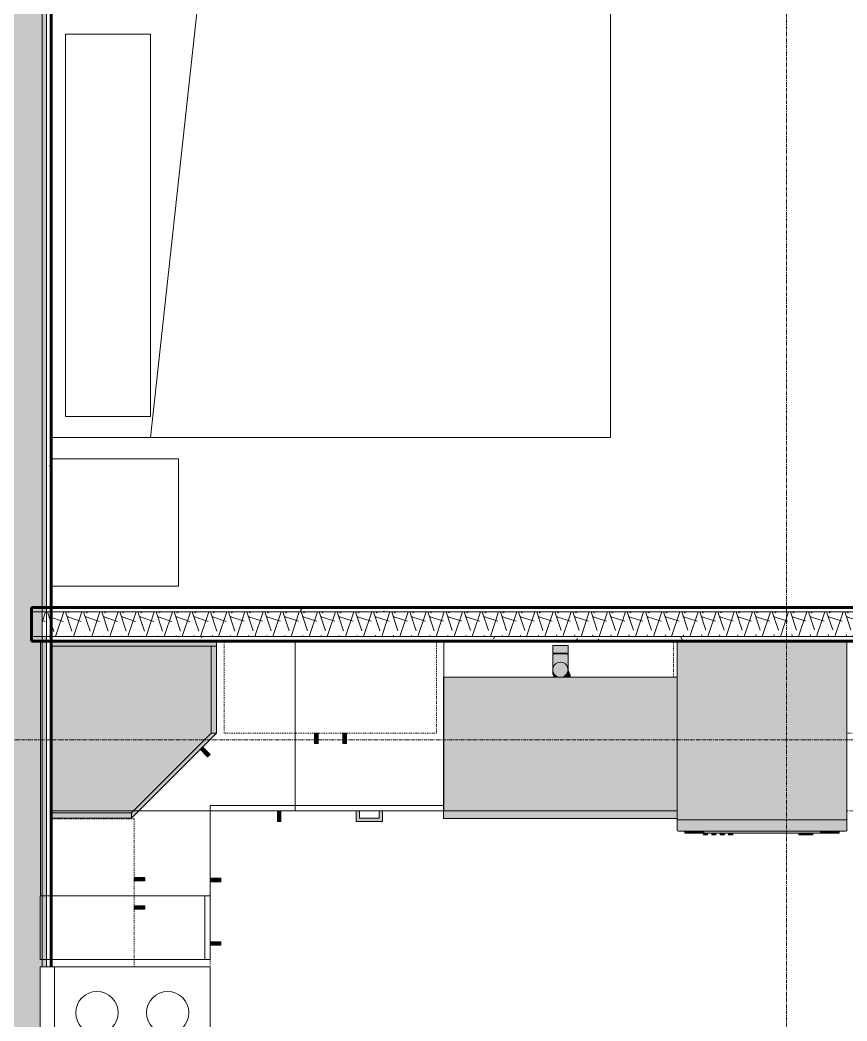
# Model space of a CAD drawing. Header units: inches. Extents: x -4169 to -1846, y 9706 to 12377.
# Drawn here: x -2935.7 to -2818.8, y 10127.5 to 10268.9 of the extents above; entities that cross this region are included whole.
import ezdxf

# ---------------------------------------------------------------- set-up
doc = ezdxf.new("R2010")
doc.units = ezdxf.units.IN
doc.header["$MEASUREMENT"] = 0
doc.linetypes.add('Dash', pattern=[0.25, 0.125, -0.125])
doc.linetypes.add('Grid Line 1_2_', pattern=[0.875, 0.5, -0.125, 0.125, -0.125])
for name, color, linetype, lineweight in [('0-1', 7, 'Continuous', 5), ('0-2', 10, 'Continuous', 18), ('A-GENM-1', 11, 'Continuous', 9), ('A-GENM-2', 7, 'Continuous', 9), ('A-WALL', 113, 'Continuous', 18), ('A-WALL-4', 250, 'Continuous', 60), ('A-WALL-5', 10, 'Continuous', 18), ('A-WALL-PATT-1', 7, 'Continuous', 9), ('A-WALL-PATT-2', 253, 'Continuous', 9), ('A-WALL-PATT-4', 111, 'Continuous', 9), ('I-FURN-1', 7, 'Continuous', 9), ('I-FURN-HDLN-1', 7, 'Dash', 9), ('I-WALL-2', 2, 'Continuous', 5), ('I-WALL-3', 2, 'Continuous', 60), ('P-SANR-FIXT-2', 7, 'Continuous', 9), ('P-SANR-FIXT-3', 55, 'Continuous', 9), ('Q-CASE', 31, 'Continuous', 9), ('Q-CASE-1', 253, 'Continuous', 9), ('Q-CASE-2', 7, 'Continuous', 9), ('Q-CASE-4', 71, 'Continuous', 9), ('Q-CASE-5', 7, 'Dash', 9), ('Q-CASE-HDLN-1', 7, 'Dash', 9), ('Q-SPCQ-1', 8, 'Continuous', 5), ('Q-SPCQ-2', 7, 'Continuous', 9), ('S-GRID-1', 1, 'Grid Line 1_2_', 9)]:
    doc.layers.add(name, color=color, linetype=linetype, lineweight=lineweight)
pattern_1 = [(0, (0, 0), (20.48, 5.12), [0.845, -14.515, 0.845, -14.515, -81.92]), (0, (0, 0), (20.48, 5.12), [-30.72, 0.845, -29.875, 0.845, -14.515, -35.84]), (0, (0, 0), (20.48, 5.12), [-76.8, 0.845, -9.395, 0.845, -24.755]), (120, (7.68, 2.56), (-14.67405, 15.1762003), [0.845, -14.515, 0.845, -14.515, -81.92]), (120, (7.68, 2.56), (-14.67405, 15.1762003), [-30.72, 0.845, -29.875, 0.845, -14.515, -35.84]), (120, (7.68, 2.56), (-14.67405, 15.1762003), [-76.8, 0.845, -9.395, 0.845, -24.755]), (240, (10.24, 12.8), (-5.80595, -20.2962003), [0.845, -14.515, 0.845, -14.515, -81.92]), (240, (10.24, 12.8), (-5.80595, -20.2962003), [-30.72, 0.845, -29.875, 0.845, -14.515, -35.84]), (240, (10.24, 12.8), (-5.80595, -20.2962003), [-76.8, 0.845, -9.395, 0.845, -24.755])]
pattern_2 = [(161.57, (0.32, 0.32), (-2.560496185, -0.000537386), [0, -18.214, 2.022, 0]), (18.43, (-0.32, 0.32), (-2.560496185, 0.000537386), [0, -18.214, 2.022, 0]), (108.43, (0.32, 0.32), (1.27922091, -6.400876726), [6.07, -14.166]), (71.57, (-0.32, 0.32), (1.27922091, 6.400876726), [6.07, -14.166])]

# ---------------------------------------------------------------- blocks, each defined once
blk = doc.blocks.new('Range - 24_ x 30_-V15-ENLARGED RCP - 1ST FLOOR PLAN')
at = {"layer": 'Q-SPCQ-2'}
for p, q in [((30, 24), (0, 24)), ((0, 24), (0, 0)), ((30, 0), (30, 24)), ((0, 22), (30, 22)), ((0, 0), (30, 0))]:
    blk.add_line(p, q, dxfattribs=at)
for centre, radius, start, end in [((6.5, 16), 4.5, 360, 180), ((23.5, 16), 3, 360, 180), ((6.5, 16), 4.5, 180, 360), ((23.5, 16), 3, 180, 0), ((6.5, 6), 3.5, 360, 180), ((23.5, 6), 3, 360, 180), ((6.5, 6), 3.5, 180, 0), ((23.5, 6), 3, 180, 360)]:
    blk.add_arc(centre, radius, start, end, dxfattribs=at)
blk = doc.blocks.new('OD_CW_Countertop - OD_CW_Countertop-V49-ENLARGED RCP - 1ST FLOOR PLAN')
at = {"layer": 'Q-CASE-HDLN-1'}
for p, q in [((0.74, 0), (16.95, 0)), ((17.45, 0), (20.2, 0)), ((20.7, 0), (36.83, 0)), ((93.83, 0), (102.45, 0)), ((102.95, 0), (105.7, 0)), ((106.2, 0), (116.84, 0)), ((117.33, 0), (149.32, 0))]:
    blk.add_line(p, q, dxfattribs=at)
blk = doc.blocks.new('OD_CW_Countertop - OD_CW_Countertop-V50-ENLARGED RCP - 1ST FLOOR PLAN')
at = {"layer": 'Q-CASE-HDLN-1'}
for p, q in [((0.74, -22.5), (0.74, 0)), ((0.74, 0), (10.25, 0)), ((10.74, 0), (19.24, 0)), ((19.73, 0), (22.75, 0)), ((52.75, 0), (57.88, 0)), ((66.75, -22), (66.75, -22.5))]:
    blk.add_line(p, q, dxfattribs=at)
blk = doc.blocks.new('Base Cabinet 4 Drawer 254 - Base Cabinet 4 Drawer 254 21_-2556168-ENLARGED RCP - 1ST FLOOR PLAN')
at = {"layer": 'Q-CASE-4'}
blk.add_hatch(color=256, dxfattribs=at).paths.add_polyline_path([(2.61, -25.5), (2.61, -24), (2.11, -24), (2.11, -25), (-0.64, -25), (-0.64, -24), (-1.14, -24), (-1.14, -25.5)], flags=0)
at = {"layer": 'Q-CASE-2'}
for p, q in [((-9.76, -23.25), (-9.76, 0)), ((-9.76, 0), (11.24, 0)), ((11.24, 0), (11.24, -23.25)), ((-9.76, -23.25), (-9.76, -24)), ((11.24, -23.25), (-9.76, -23.25)), ((-9.76, -24), (11.24, -24)), ((-0.64, -24), (-1.14, -24)), ((-1.14, -25.5), (-1.14, -24)), ((-0.64, -25), (-0.64, -24)), ((2.11, -25), (2.11, -24)), ((2.11, -24), (2.61, -24)), ((2.61, -24), (2.61, -25.5)), ((11.24, -24), (11.24, -23.25)), ((-0.64, -25), (2.11, -25)), ((2.61, -25.5), (-1.14, -25.5))]:
    blk.add_line(p, q, dxfattribs=at)
blk = doc.blocks.new('Vanity Cabinet-Double Door - 33_-2164608-ENLARGED RCP - 1ST FLOOR PLAN')
at = {"layer": 'Q-CASE-2'}
for p, q in [((-15.76, -24), (-15.76, 0)), ((-15.76, 0), (17.24, 0)), ((17.24, 0), (17.24, -24)), ((17.24, -24), (-15.76, -24))]:
    blk.add_line(p, q, dxfattribs=at)
blk = doc.blocks.new('308 - 308 x 27_-V51-ENLARGED RCP - 1ST FLOOR PLAN')
at = {"layer": 'Q-CASE'}
blk.add_hatch(color=256, dxfattribs=at).paths.add_polyline_path([(0, 27.38), (-12, 15.38), (-11.25, 15.38), (0, 26.63)], flags=0)
at = {"layer": 'Q-CASE-1'}
for points in [[(11.37, 27.38), (0, 27.38), (0, 26.63), (11.37, 26.63)], [(0, 26.63), (-11.25, 15.38), (-11.25, 3.12), (11.37, 3.12), (11.37, 26.63), (4.03, 26.63)], [(-11.25, 15.38), (-12, 15.38), (-12, 3.12), (-11.25, 3.12)], [(-11.25, 3.12), (-12, 3.12), (-12, 2.37), (11.37, 2.37), (11.37, 3.12), (0, 3.12)]]:
    blk.add_hatch(color=256, dxfattribs=at).paths.add_polyline_path(points, flags=0)
at = {"layer": 'Q-CASE-4'}
blk.add_hatch(color=256, dxfattribs=at).paths.add_polyline_path([(-10.76, 18.73), (-11.11, 18.39), (-10.05, 17.33), (-9.7, 17.67)], flags=0)
at = {"layer": 'Q-CASE'}
for p, q in [((-12, 15.38), (0, 27.38)), ((0, 27.38), (0, 26.63)), ((0, 26.63), (-11.25, 15.38)), ((-11.25, 15.38), (-12, 15.38))]:
    blk.add_line(p, q, dxfattribs=at)
at = {"layer": 'Q-CASE-2'}
for p, q in [((0, 27.38), (11.37, 27.38)), ((0, 26.63), (0, 27.38)), ((-11.25, 15.38), (0, 26.63)), ((0, 26.63), (11.37, 26.63)), ((11.37, 26.63), (0, 26.63)), ((-10.76, 18.73), (-11.11, 18.39)), ((-11.11, 18.39), (-10.05, 17.33)), ((-9.7, 17.67), (-10.76, 18.73)), ((-12, 15.38), (-11.25, 15.38)), ((-12, 3.12), (-12, 15.38)), ((-11.25, 3.12), (-11.25, 15.38)), ((-11.25, 15.38), (-11.25, 3.12)), ((-11.25, 3.12), (-12, 3.12)), ((-12, 2.37), (-12, 3.12)), ((-12, 3.12), (11.37, 3.12)), ((11.37, 3.12), (-11.25, 3.12))]:
    blk.add_line(p, q, dxfattribs=at)
blk = doc.blocks.new('300 Series Wall Hung Cabinet_302 - 21_ X 27_-V52-ENLARGED RCP - 1ST FLOOR PLAN')
at = {"layer": 'Q-CASE-1'}
for points in [[(-2.25, -14.69), (-1.76, -14.69), (-1.76, -13.19), (-2.25, -13.19)], [(1.75, -14.69), (2.24, -14.69), (2.24, -13.19), (1.75, -13.19)]]:
    blk.add_hatch(color=256, dxfattribs=at).paths.add_polyline_path(points, flags=0)
at = {"layer": 'Q-CASE-2'}
for p, q in [((-1.76, -13.19), (-2.25, -13.19)), ((-2.25, -13.19), (-2.25, -14.69)), ((-1.76, -14.69), (-1.76, -13.19)), ((2.24, -13.19), (1.75, -13.19)), ((1.75, -13.19), (1.75, -14.69)), ((2.24, -14.69), (2.24, -13.19)), ((-2.25, -14.69), (-1.76, -14.69)), ((1.75, -14.69), (2.24, -14.69))]:
    blk.add_line(p, q, dxfattribs=at)
at = {"layer": 'Q-CASE-5'}
for p, q in [((10.5, -13.19), (10.5, -1.44)), ((-10.38, -13.19), (10.5, -13.19))]:
    blk.add_line(p, q, dxfattribs=at)
blk = doc.blocks.new('Bed-Standard - Queen 60_ x 79_-1433484-ENLARGED RCP - 1ST FLOOR PLAN')
at = {"layer": 'I-FURN-1'}
for p, q in [((-19.31, 41.3), (40.69, 41.3)), ((-19.31, -37.7), (-19.31, 41.3)), ((40.69, 41.3), (40.69, -37.7)), ((40.69, -23.7), (-19.31, -17.13)), ((-16.31, -23.7), (37.69, -23.7)), ((-16.31, -35.7), (-16.31, -23.7)), ((37.69, -35.7), (37.69, -23.7)), ((-16.31, -35.7), (37.69, -35.7)), ((40.69, -37.7), (-19.31, -37.7))]:
    blk.add_line(p, q, dxfattribs=at)
at = {"layer": 'I-FURN-HDLN-1'}
for p, q in [((-55.31, 77.3), (64.69, 77.3)), ((-55.31, -37.7), (-55.31, 77.3)), ((64.69, 77.3), (64.69, -37.7))]:
    blk.add_line(p, q, dxfattribs=at)
blk = doc.blocks.new('Table-Night Stand - 18_ x 18_ x 24_-1372838-ENLARGED RCP - 1ST FLOOR PLAN')
at = {"layer": 'I-FURN-1'}
for p, q in [((0.15, 0), (18.15, 0)), ((0.15, -18), (0.15, 0)), ((18.15, 0), (18.15, -18)), ((18.15, -18), (0.15, -18))]:
    blk.add_line(p, q, dxfattribs=at)
blk = doc.blocks.new('Base Cabinet Corner 197 - Base Cabinet Corner 197-2565125-ENLARGED RCP - 1ST FLOOR PLAN')
at = {"layer": 'Q-CASE-4'}
for points in [[(10.24, -24), (10.24, -25.5), (10.73, -25.5), (10.73, -24)], [(0.73, -33.51), (0.73, -34), (2.23, -34), (2.23, -33.51), (0.99, -33.51)]]:
    blk.add_hatch(color=256, dxfattribs=at).paths.add_polyline_path(points, flags=0)
at = {"layer": 'Q-CASE-2'}
for p, q in [((-23.26, 0), (12.74, 0)), ((-23.26, -36), (-23.26, 0)), ((12.74, 0), (12.74, -24)), ((0.74, -23.25), (0.74, -36)), ((12.74, -23.25), (0.74, -23.25)), ((0.74, -23.25), (0.74, -24)), ((0.74, -24), (0.74, -36)), ((12.74, -24), (0.74, -24)), ((10.73, -24), (10.24, -24)), ((10.24, -24), (10.24, -25.5)), ((10.73, -25.5), (10.73, -24)), ((10.24, -25.5), (10.73, -25.5)), ((2.23, -33.51), (0.73, -33.51)), ((0.73, -33.51), (0.73, -34)), ((2.23, -34), (2.23, -33.51)), ((0.73, -34), (2.23, -34)), ((0.74, -36), (-23.26, -36))]:
    blk.add_line(p, q, dxfattribs=at)
blk = doc.blocks.new('kitchen_faucet_14143 - kitchen_faucet_14143-V71-ENLARGED RCP - 1ST FLOOR PLAN')
at = {"layer": 'A-GENM-1'}
for points in [[(-1.04, -0.22), (-1.03, -0.33), (-0.87, -0.63), (-0.76, -0.77), (-0.54, -0.94), (-0.24, -1.05), (0.07, -1.07), (0.28, -1.05), (0.54, -0.94), (0.77, -0.77), (0.94, -0.54), (1.05, -0.28), (1.08, 0), (1.01, 0.36), (0.94, 0.54), (0.7, 0.81), (0.54, 0.94), (0.28, 1.05), (-0.04, 1.08), (-0.28, 1.05), (-0.56, 0.93), (-0.77, 0.77), (-0.95, 0.51), (-1.04, 0.29), (-1.04, -0.17)], [(-1.04, 0.76), (-1.02, 0.76), (-0.93, 0.85), (-1.02, 0.82), (-1.04, 0.8), (-1.04, 0.77)], [(-1.02, 0.59), (-1, 0.61), (-1.02, 0.59)], [(-0.97, 0.59), (-0.95, 0.62), (-0.96, 0.6)], [(-0.95, 0.59), (-0.93, 0.62), (-0.88, 0.66), (-0.94, 0.61)], [(-0.72, 0.83), (-0.66, 0.88), (-0.71, 0.83)], [(0, -1.08), (2.26, -1.08), (2.26, 1.08), (0.07, 1.07), (0.32, 1.03), (0.6, 0.89), (0.83, 0.68), (0.94, 0.54), (1.05, 0.28), (1.08, 0), (1.01, -0.36), (0.87, -0.63), (0.7, -0.82), (0.49, -0.96), (0.25, -1.05), (0.07, -1.07)], [(2.26, 1.02), (2.26, -1.02), (2.34, -1.02), (2.34, 1.02)], [(2.34, -1.08), (3.44, -1.08), (3.44, 1.08), (2.34, 1.08), (2.34, -1.05)], [(-1.04, -0.59), (-1.04, -0.74), (-0.64, -1.03), (-0.55, -1), (-0.72, -0.9), (-0.84, -0.79), (-1.02, -0.59)], [(-1.04, -0.76), (-0.87, -0.91), (-0.87, -0.88), (-1.04, -0.74)], [(-1.04, -1.04), (-1.01, -1.19), (-0.95, -1.21), (-0.39, -1.21), (-0.25, -1.05), (-0.63, -1.03), (-0.93, -1.02), (-1.04, -0.97), (-1.04, -1.03)], [(-1.04, -1.16), (-1.02, -1.33), (-0.67, -1.33), (-0.56, -1.21), (-1.02, -1.18), (-1.04, -1.16)], [(-0.97, -0.99), (-0.9, -1.02), (-0.77, -1.01), (-0.77, -0.96), (-0.87, -0.91), (-0.9, -0.92), (-0.94, -0.97)], [(-0.93, -0.94), (-0.9, -0.89), (-0.91, -0.89), (-0.93, -0.93)], [(-0.92, -0.7), (-0.7, -0.91), (-0.74, -0.86), (-0.88, -0.74), (-0.92, -0.7)], [(-0.9, -0.6), (-0.85, -0.66), (-0.88, -0.61)], [(-0.87, -0.7), (-0.65, -0.91), (-0.76, -0.81), (-0.87, -0.7)], [(-0.84, -0.71), (-0.63, -0.91), (-0.71, -0.83), (-0.83, -0.72)], [(-0.8, -0.73), (-0.62, -0.89), (-0.69, -0.82), (-0.79, -0.74)]]:
    blk.add_hatch(color=256, dxfattribs=at).paths.add_polyline_path(points, flags=0)
h = blk.add_hatch(color=256, dxfattribs=at)
h.paths.add_polyline_path([(-0.8, 0.82), (-0.7, 0.88), (-0.79, 0.82)], flags=0)
h.paths.add_polyline_path([(-1.04, 0.62), (-1.01, 0.6), (-0.96, 0.66), (-0.56, 1.03), (-0.7, 1.01), (-1.04, 0.74), (-1.04, 0.62)], flags=0)
h = blk.add_hatch(color=256, dxfattribs=at)
h.paths.add_polyline_path([(-1.04, -0.48), (-1.04, -0.59), (-0.92, -0.56), (-0.98, -0.44), (-1.04, -0.33), (-1.04, -0.48)], flags=0)
h.paths.add_polyline_path([(-1.04, 0.57), (-1.03, 0.32), (-0.94, 0.59), (-1.04, 0.59)], flags=0)
h = blk.add_hatch(color=256, dxfattribs=at)
h.paths.add_polyline_path([(-0.74, 0.82), (-0.67, 0.87), (-0.73, 0.83)], flags=0)
h.paths.add_polyline_path([(-1.01, 0.59), (-0.96, 0.6), (-0.92, 0.66), (-0.49, 1.03), (-0.54, 1.01), (-1.01, 0.59)], flags=0)
h = blk.add_hatch(color=256, dxfattribs=at)
h.paths.add_polyline_path([(-0.96, 0.59), (-0.94, 0.62), (-0.92, 0.65), (-0.95, 0.62)], flags=0)
h.paths.add_polyline_path([(-0.72, 0.82), (-0.63, 0.88), (-0.71, 0.83)], flags=0)
h = blk.add_hatch(color=256, dxfattribs=at)
h.paths.add_polyline_path([(-0.93, 0.59), (-0.89, 0.61), (-0.87, 0.65), (-0.93, 0.6)], flags=0)
h.paths.add_polyline_path([(-0.52, 0.95), (-0.39, 1.03), (-0.43, 1.01), (-0.49, 0.97)], flags=0)
h = blk.add_hatch(color=256, dxfattribs=at)
h.paths.add_polyline_path([(-1.01, -0.59), (-0.97, -0.66), (-0.84, -0.73), (-1, -0.59), (-1.01, -0.59)], flags=0)
h.paths.add_polyline_path([(-0.7, -0.88), (-0.47, -1.03), (-0.49, -1.01), (-0.67, -0.9), (-0.69, -0.89)], flags=0)
h = blk.add_hatch(color=256, dxfattribs=at)
h.paths.add_polyline_path([(-0.96, -0.59), (-0.92, -0.66), (-0.94, -0.62), (-0.96, -0.59)], flags=0)
h.paths.add_polyline_path([(-0.56, -0.93), (-0.51, -0.99), (-0.56, -0.94)], flags=0)
h = blk.add_hatch(color=256, dxfattribs=at)
h.paths.add_polyline_path([(-0.95, -0.59), (-0.9, -0.66), (-0.93, -0.6), (-0.94, -0.59)], flags=0)
h.paths.add_polyline_path([(-0.61, -0.9), (-0.44, -0.99), (-0.52, -0.95), (-0.61, -0.9)], flags=0)
h = blk.add_hatch(color=256, dxfattribs=at)
h.paths.add_polyline_path([(-0.93, -0.59), (-0.88, -0.66), (-0.88, -0.64), (-0.93, -0.59), (-0.93, -0.59)], flags=0)
h.paths.add_polyline_path([(-0.46, -0.97), (-0.37, -1.03), (-0.39, -1.01), (-0.46, -0.97)], flags=0)
at = {"layer": 'A-GENM-2'}
for p, q in [((-1.04, 0.59), (-0.9, 0.59)), ((-0.89, 0.61), (-0.87, 0.64)), ((-0.41, 0.99), (-0.37, 1.01)), ((-0.06, 1.08), (-0.01, 1.08)), ((-0.04, 1.08), (0, 1.08)), ((0, 1.08), (2.26, 1.08)), ((2.1, 1.02), (2.34, 1.02)), ((2.26, -1.08), (2.26, 1.08)), ((2.34, 1.08), (3.44, 1.08)), ((2.34, 1.08), (2.34, -1.08)), ((3.44, -1.08), (3.44, 1.08)), ((-0.9, -0.59), (-1.04, -0.59)), ((-0.89, -0.62), (-0.91, -0.59)), ((-0.88, -0.63), (-0.9, -0.59)), ((-0.88, -0.63), (-0.9, -0.59)), ((-0.88, -0.63), (-0.9, -0.59)), ((-0.88, -0.63), (-0.9, -0.59)), ((-0.88, -0.63), (-0.9, -0.59)), ((-0.36, -1.01), (-0.4, -1)), ((2.26, -1.08), (0, -1.08)), ((2.34, -1.02), (2.1, -1.02)), ((3.44, -1.08), (2.34, -1.08))]:
    blk.add_line(p, q, dxfattribs=at)
at = {"layer": 'A-GENM-2', "flags": 128}
for points in [[(-1.04, 0.8), (-1.01, 0.83), (-0.98, 0.86), (-0.95, 0.88), (-0.92, 0.91), (-0.88, 0.93), (-0.85, 0.95), (-0.82, 0.97), (-0.78, 0.99), (-0.74, 1.01), (-0.71, 1.02), (-0.67, 1.04), (-0.63, 1.05), (-0.59, 1.06), (-0.55, 1.07), (-0.51, 1.07), (-0.48, 1.08), (-0.44, 1.08), (-0.4, 1.08), (-0.39, 1.08)], [(-1.04, 0.83), (-1.01, 0.84), (-0.97, 0.86), (-0.93, 0.87), (-0.9, 0.88)], [(-1.03, 0.61), (-1, 0.64), (-0.98, 0.68), (-0.95, 0.71), (-0.93, 0.74), (-0.9, 0.77), (-0.87, 0.8), (-0.84, 0.83), (-0.81, 0.86), (-0.78, 0.88), (-0.75, 0.91), (-0.72, 0.93), (-0.68, 0.95), (-0.65, 0.97), (-0.61, 0.99), (-0.57, 1.01), (-0.54, 1.02), (-0.5, 1.04), (-0.46, 1.05), (-0.42, 1.06), (-0.39, 1.07), (-0.35, 1.07), (-0.31, 1.08), (-0.27, 1.08), (-0.23, 1.08), (-0.22, 1.08)], [(-0.97, 0.61), (-0.95, 0.64), (-0.93, 0.68), (-0.9, 0.71), (-0.88, 0.74), (-0.85, 0.77), (-0.82, 0.8), (-0.79, 0.83), (-0.76, 0.86), (-0.73, 0.88), (-0.7, 0.91), (-0.66, 0.93), (-0.63, 0.95), (-0.59, 0.97), (-0.56, 0.99), (-0.52, 1.01), (-0.49, 1.02), (-0.45, 1.04), (-0.41, 1.05), (-0.37, 1.06), (-0.33, 1.07), (-0.29, 1.07), (-0.26, 1.08), (-0.22, 1.08), (-0.18, 1.08), (-0.17, 1.08)], [(-0.96, 0.61), (-0.94, 0.64), (-0.91, 0.68), (-0.89, 0.71), (-0.86, 0.74), (-0.83, 0.77), (-0.8, 0.8), (-0.77, 0.83), (-0.74, 0.86), (-0.71, 0.88), (-0.68, 0.91), (-0.64, 0.93), (-0.61, 0.95), (-0.57, 0.97), (-0.54, 0.99), (-0.5, 1.01), (-0.46, 1.02), (-0.42, 1.04), (-0.39, 1.05), (-0.35, 1.06), (-0.31, 1.07), (-0.27, 1.07), (-0.23, 1.08), (-0.19, 1.08), (-0.15, 1.08), (-0.14, 1.08)], [(-0.94, 0.61), (-0.92, 0.64), (-0.89, 0.68), (-0.87, 0.71), (-0.84, 0.74), (-0.81, 0.77), (-0.78, 0.8), (-0.75, 0.83), (-0.72, 0.86), (-0.69, 0.89), (-0.65, 0.91), (-0.62, 0.93), (-0.58, 0.95), (-0.54, 0.97), (-0.51, 0.99), (-0.47, 1.01), (-0.43, 1.02), (-0.39, 1.04), (-0.35, 1.05), (-0.31, 1.06), (-0.27, 1.07), (-0.23, 1.07), (-0.19, 1.08), (-0.15, 1.08), (-0.11, 1.08), (-0.1, 1.08)], [(-0.91, 0.61), (-0.88, 0.64), (-0.86, 0.68), (-0.83, 0.71), (-0.8, 0.74), (-0.77, 0.77), (-0.74, 0.8), (-0.71, 0.83), (-0.68, 0.86), (-0.65, 0.89), (-0.61, 0.91), (-0.58, 0.93), (-0.54, 0.95), (-0.51, 0.97), (-0.47, 0.99), (-0.43, 1.01), (-0.39, 1.02), (-0.35, 1.04), (-0.31, 1.05), (-0.27, 1.06), (-0.23, 1.07), (-0.19, 1.07), (-0.15, 1.08), (-0.11, 1.08), (-0.07, 1.08), (-0.06, 1.08)], [(-0.91, 0.68), (-0.89, 0.71), (-0.86, 0.74), (-0.83, 0.77), (-0.8, 0.8), (-0.78, 0.83), (-0.74, 0.86), (-0.71, 0.88), (-0.68, 0.91), (-0.65, 0.93), (-0.61, 0.95), (-0.58, 0.97), (-0.54, 0.99), (-0.51, 1.01), (-0.47, 1.02)], [(-0.89, 0.61), (-0.87, 0.65), (-0.84, 0.68), (-0.81, 0.71), (-0.78, 0.75), (-0.75, 0.78), (-0.72, 0.81), (-0.69, 0.83), (-0.66, 0.86), (-0.62, 0.89), (-0.59, 0.91), (-0.56, 0.93)], [(-0.89, 0.61), (-0.87, 0.65), (-0.84, 0.68), (-0.81, 0.71), (-0.78, 0.75), (-0.75, 0.78), (-0.72, 0.81), (-0.69, 0.83), (-0.66, 0.86), (-0.62, 0.89), (-0.59, 0.91), (-0.56, 0.93)], [(-0.89, 0.61), (-0.87, 0.65), (-0.84, 0.68), (-0.81, 0.71), (-0.78, 0.75), (-0.75, 0.78), (-0.72, 0.81), (-0.69, 0.83), (-0.66, 0.86), (-0.62, 0.89), (-0.59, 0.91), (-0.56, 0.93)], [(-0.89, 0.61), (-0.87, 0.65), (-0.84, 0.68), (-0.81, 0.71), (-0.78, 0.75), (-0.75, 0.78), (-0.72, 0.81), (-0.69, 0.83), (-0.66, 0.86), (-0.62, 0.89), (-0.59, 0.91), (-0.56, 0.93)], [(-0.89, 0.61), (-0.87, 0.65), (-0.84, 0.68), (-0.81, 0.71), (-0.78, 0.75), (-0.75, 0.78), (-0.72, 0.81), (-0.69, 0.83), (-0.66, 0.86), (-0.62, 0.89), (-0.59, 0.91), (-0.56, 0.93)], [(-0.89, 0.61), (-0.87, 0.65), (-0.84, 0.68), (-0.81, 0.71), (-0.78, 0.75), (-0.75, 0.78), (-0.72, 0.81), (-0.69, 0.83), (-0.66, 0.86), (-0.62, 0.89), (-0.59, 0.91), (-0.56, 0.93)], [(-0.87, 0.64), (-0.84, 0.68), (-0.82, 0.71), (-0.79, 0.74), (-0.76, 0.77), (-0.73, 0.8), (-0.7, 0.83), (-0.67, 0.86), (-0.63, 0.89), (-0.6, 0.91), (-0.56, 0.93), (-0.53, 0.95), (-0.49, 0.97), (-0.45, 0.99), (-0.42, 1.01), (-0.38, 1.02), (-0.34, 1.04), (-0.3, 1.05), (-0.26, 1.06), (-0.22, 1.07), (-0.18, 1.07), (-0.14, 1.08), (-0.09, 1.08), (-0.05, 1.08), (-0.04, 1.08)], [(-0.55, 0.93), (-0.51, 0.95), (-0.47, 0.97), (-0.43, 0.99), (-0.39, 1.01), (-0.35, 1.02), (-0.31, 1.04), (-0.27, 1.05)], [(-0.55, 0.93), (-0.51, 0.95), (-0.47, 0.97), (-0.43, 0.99), (-0.39, 1.01), (-0.35, 1.02), (-0.31, 1.04), (-0.27, 1.05)], [(-0.55, 0.93), (-0.51, 0.95), (-0.47, 0.97), (-0.43, 0.99), (-0.39, 1.01), (-0.35, 1.02), (-0.31, 1.04), (-0.27, 1.05)], [(-0.55, 0.93), (-0.51, 0.95), (-0.47, 0.97), (-0.43, 0.99), (-0.39, 1.01), (-0.35, 1.02), (-0.31, 1.04), (-0.27, 1.05)], [(-0.55, 0.93), (-0.51, 0.95), (-0.47, 0.97), (-0.43, 0.99), (-0.39, 1.01), (-0.35, 1.02), (-0.31, 1.04), (-0.27, 1.05)], [(-0.55, 0.93), (-0.51, 0.95), (-0.47, 0.97), (-0.43, 0.99), (-0.39, 1.01), (-0.35, 1.02), (-0.31, 1.04), (-0.27, 1.05)], [(-0.43, 1.04), (-0.39, 1.05), (-0.36, 1.06), (-0.32, 1.07), (-0.28, 1.07), (-0.24, 1.08), (-0.2, 1.08), (-0.16, 1.08), (-0.15, 1.08)], [(-0.39, 1.08), (-0.35, 1.08), (-0.31, 1.08), (-0.27, 1.07), (-0.23, 1.07), (-0.19, 1.06)], [(-0.24, 1.05), (-0.23, 1.06), (-0.18, 1.07), (-0.14, 1.07), (-0.1, 1.08), (-0.05, 1.08), (-0.01, 1.08)], [(-0.24, 1.05), (-0.23, 1.06), (-0.18, 1.07), (-0.14, 1.07), (-0.1, 1.08), (-0.05, 1.08), (-0.01, 1.08)], [(-0.24, 1.05), (-0.23, 1.06), (-0.18, 1.07), (-0.14, 1.07), (-0.1, 1.08), (-0.05, 1.08), (-0.01, 1.08)], [(-0.24, 1.05), (-0.23, 1.06), (-0.18, 1.07), (-0.14, 1.07), (-0.1, 1.08), (-0.05, 1.08), (-0.01, 1.08)], [(-0.24, 1.05), (-0.23, 1.06), (-0.18, 1.07), (-0.14, 1.07), (-0.1, 1.08), (-0.05, 1.08), (-0.01, 1.08)], [(-0.24, 1.05), (-0.23, 1.06), (-0.18, 1.07), (-0.14, 1.07), (-0.1, 1.08), (-0.05, 1.08), (-0.01, 1.08)], [(-0.22, 1.08), (-0.18, 1.08), (-0.14, 1.08), (-0.1, 1.07)], [(-0.22, 1.06), (-0.18, 1.07), (-0.13, 1.07), (-0.09, 1.08), (-0.05, 1.08), (-0.01, 1.08)], [(-0.17, 1.08), (-0.13, 1.08), (-0.09, 1.08), (-0.07, 1.08)], [(-0.15, 1.08), (-0.11, 1.08), (-0.07, 1.08), (-0.05, 1.08)], [(-0.14, 1.08), (-0.1, 1.08), (-0.06, 1.08)], [(-0.1, 1.08), (-0.06, 1.08), (-0.02, 1.08)], [(-1.05, -0.96), (-1.02, -0.98), (-0.99, -0.99), (-0.97, -1.01), (-0.94, -1.02), (-0.91, -1.03), (-0.88, -1.04), (-0.85, -1.05), (-0.82, -1.05), (-0.79, -1.06), (-0.76, -1.06), (-0.73, -1.06), (-0.7, -1.06), (-0.69, -1.06)], [(-1.05, -1.37), (-1.02, -1.35), (-0.99, -1.33)], [(-0.22, -1.08), (-0.26, -1.08), (-0.3, -1.08), (-0.34, -1.07), (-0.37, -1.07), (-0.41, -1.06), (-0.45, -1.05), (-0.49, -1.04), (-0.53, -1.03), (-0.56, -1.01), (-0.6, -1), (-0.64, -0.98), (-0.67, -0.96), (-0.71, -0.94), (-0.74, -0.91), (-0.77, -0.89), (-0.8, -0.86), (-0.84, -0.84), (-0.86, -0.81), (-0.89, -0.78), (-0.92, -0.75), (-0.95, -0.72), (-0.97, -0.69), (-1, -0.65), (-1.02, -0.62), (-1.04, -0.59)], [(-0.69, -1.26), (-0.73, -1.26), (-0.77, -1.26), (-0.81, -1.25), (-0.85, -1.25), (-0.88, -1.24), (-0.92, -1.23), (-0.96, -1.22), (-1, -1.21), (-1.04, -1.19)], [(-0.39, -1.08), (-0.43, -1.08), (-0.47, -1.08), (-0.5, -1.07), (-0.54, -1.07), (-0.58, -1.06), (-0.62, -1.05), (-0.66, -1.04), (-0.7, -1.03), (-0.73, -1.01), (-0.77, -1), (-0.81, -0.98), (-0.84, -0.96), (-0.88, -0.94), (-0.91, -0.91), (-0.94, -0.89), (-0.97, -0.86), (-1, -0.84), (-1.03, -0.81)], [(-0.93, -1.38), (-0.96, -1.38), (-1, -1.38), (-1.03, -1.37)], [(-0.14, -1.08), (-0.18, -1.08), (-0.22, -1.08), (-0.26, -1.07), (-0.3, -1.07), (-0.34, -1.06), (-0.38, -1.05), (-0.41, -1.04), (-0.45, -1.03), (-0.49, -1.01), (-0.53, -1), (-0.56, -0.98), (-0.6, -0.96), (-0.63, -0.94), (-0.67, -0.91), (-0.7, -0.89), (-0.73, -0.87), (-0.76, -0.84), (-0.79, -0.81), (-0.82, -0.78), (-0.85, -0.75), (-0.88, -0.72), (-0.9, -0.69), (-0.93, -0.65), (-0.95, -0.62), (-0.97, -0.59)], [(-0.17, -1.08), (-0.21, -1.08), (-0.24, -1.08), (-0.28, -1.07), (-0.32, -1.07), (-0.36, -1.06), (-0.4, -1.05), (-0.44, -1.04), (-0.48, -1.03), (-0.51, -1.01), (-0.55, -1), (-0.59, -0.98), (-0.62, -0.96), (-0.65, -0.94), (-0.69, -0.91), (-0.72, -0.89), (-0.75, -0.86), (-0.78, -0.84), (-0.81, -0.81), (-0.84, -0.78), (-0.87, -0.75), (-0.9, -0.72), (-0.92, -0.69), (-0.94, -0.65), (-0.97, -0.62)], [(-0.97, -1), (-0.95, -0.97), (-0.94, -0.95), (-0.92, -0.92), (-0.91, -0.89)], [(-0.1, -1.08), (-0.14, -1.08), (-0.18, -1.08), (-0.22, -1.07), (-0.26, -1.07), (-0.3, -1.06), (-0.34, -1.05), (-0.38, -1.04), (-0.42, -1.03), (-0.46, -1.01), (-0.5, -1), (-0.53, -0.98), (-0.57, -0.96), (-0.61, -0.94), (-0.64, -0.92), (-0.68, -0.89), (-0.71, -0.87), (-0.74, -0.84), (-0.77, -0.81), (-0.8, -0.78), (-0.83, -0.75), (-0.86, -0.72), (-0.89, -0.69), (-0.91, -0.65), (-0.94, -0.62), (-0.96, -0.59)], [(-0.5, -1.01), (-0.53, -1), (-0.57, -0.98), (-0.6, -0.96), (-0.64, -0.94), (-0.67, -0.91), (-0.7, -0.89), (-0.74, -0.86), (-0.77, -0.84), (-0.8, -0.81), (-0.83, -0.78), (-0.85, -0.75), (-0.88, -0.72), (-0.9, -0.69), (-0.93, -0.65)], [(-0.48, -1.22), (-0.51, -1.25), (-0.54, -1.27), (-0.57, -1.29), (-0.61, -1.3), (-0.64, -1.32), (-0.67, -1.33), (-0.71, -1.34), (-0.74, -1.35), (-0.78, -1.36), (-0.81, -1.37), (-0.85, -1.38), (-0.88, -1.38), (-0.92, -1.38), (-0.93, -1.38)], [(-0.06, -1.08), (-0.1, -1.08), (-0.14, -1.08), (-0.18, -1.07), (-0.22, -1.07), (-0.26, -1.06), (-0.3, -1.05), (-0.34, -1.04), (-0.38, -1.03), (-0.42, -1.01), (-0.46, -1), (-0.5, -0.98), (-0.53, -0.96), (-0.57, -0.94), (-0.6, -0.92), (-0.64, -0.89), (-0.67, -0.87), (-0.7, -0.84), (-0.74, -0.81), (-0.77, -0.78), (-0.8, -0.75), (-0.82, -0.72), (-0.85, -0.69), (-0.88, -0.65), (-0.9, -0.62), (-0.92, -0.59)], [(-0.77, -0.76), (-0.8, -0.73), (-0.83, -0.7), (-0.85, -0.67), (-0.88, -0.63), (-0.9, -0.59)], [(-0.77, -0.76), (-0.8, -0.73), (-0.83, -0.7), (-0.85, -0.67), (-0.87, -0.64)], [(-0.77, -0.76), (-0.8, -0.73), (-0.83, -0.7), (-0.85, -0.67), (-0.87, -0.64)], [(-0.77, -0.76), (-0.8, -0.73), (-0.83, -0.7), (-0.85, -0.67), (-0.87, -0.64)], [(-0.77, -0.76), (-0.8, -0.73), (-0.83, -0.7), (-0.85, -0.67), (-0.87, -0.64)], [(-0.77, -0.76), (-0.8, -0.73), (-0.83, -0.7), (-0.85, -0.67), (-0.87, -0.64)], [(-0.04, -1.08), (-0.08, -1.08), (-0.12, -1.08), (-0.17, -1.07), (-0.21, -1.07), (-0.25, -1.06), (-0.29, -1.05), (-0.33, -1.04), (-0.37, -1.03), (-0.41, -1.01), (-0.44, -1), (-0.48, -0.98), (-0.52, -0.96), (-0.55, -0.94), (-0.59, -0.92), (-0.62, -0.89), (-0.66, -0.87), (-0.69, -0.84), (-0.72, -0.81), (-0.75, -0.78), (-0.78, -0.75), (-0.81, -0.72), (-0.84, -0.69), (-0.86, -0.65)], [(-0.57, -0.92), (-0.6, -0.9), (-0.64, -0.88), (-0.67, -0.85), (-0.71, -0.82), (-0.74, -0.79)], [(-0.57, -0.92), (-0.6, -0.9), (-0.64, -0.88), (-0.67, -0.85), (-0.71, -0.82), (-0.74, -0.79)], [(-0.57, -0.92), (-0.6, -0.9), (-0.64, -0.88), (-0.67, -0.85), (-0.71, -0.82), (-0.74, -0.79)], [(-0.57, -0.92), (-0.6, -0.9), (-0.64, -0.88), (-0.67, -0.85), (-0.71, -0.82), (-0.74, -0.79)], [(-0.57, -0.92), (-0.6, -0.9), (-0.64, -0.88), (-0.67, -0.85), (-0.71, -0.82), (-0.74, -0.79)], [(-0.57, -0.92), (-0.6, -0.9), (-0.64, -0.88), (-0.67, -0.85), (-0.71, -0.82), (-0.74, -0.79)], [(-0.69, -1.06), (-0.66, -1.06), (-0.63, -1.06), (-0.6, -1.06), (-0.57, -1.05), (-0.54, -1.05), (-0.51, -1.04), (-0.48, -1.03)], [(-0.16, -1.09), (-0.19, -1.11), (-0.22, -1.13), (-0.26, -1.15), (-0.29, -1.17), (-0.33, -1.19), (-0.37, -1.2), (-0.41, -1.22), (-0.44, -1.23), (-0.48, -1.24), (-0.52, -1.25), (-0.56, -1.25), (-0.6, -1.26), (-0.64, -1.26), (-0.68, -1.26), (-0.69, -1.26)], [(0.01, -1.08), (-0.03, -1.08), (-0.07, -1.08), (-0.12, -1.08), (-0.16, -1.07), (-0.2, -1.06), (-0.25, -1.05), (-0.29, -1.04), (-0.33, -1.03), (-0.37, -1.02), (-0.41, -1), (-0.45, -0.98), (-0.49, -0.97), (-0.53, -0.95), (-0.56, -0.93)], [(0.01, -1.08), (-0.03, -1.08), (-0.07, -1.08), (-0.12, -1.08), (-0.16, -1.07), (-0.2, -1.06), (-0.25, -1.05), (-0.29, -1.04), (-0.33, -1.03), (-0.37, -1.02), (-0.41, -1), (-0.45, -0.98), (-0.49, -0.97), (-0.53, -0.95), (-0.56, -0.93)], [(0.01, -1.08), (-0.03, -1.08), (-0.07, -1.08), (-0.12, -1.08), (-0.16, -1.07), (-0.2, -1.06), (-0.25, -1.05), (-0.29, -1.04), (-0.33, -1.03), (-0.37, -1.02), (-0.41, -1), (-0.45, -0.98), (-0.49, -0.97), (-0.53, -0.95), (-0.56, -0.93)], [(0.01, -1.08), (-0.03, -1.08), (-0.07, -1.08), (-0.12, -1.08), (-0.16, -1.07), (-0.2, -1.06), (-0.25, -1.05), (-0.29, -1.04), (-0.33, -1.03), (-0.37, -1.02), (-0.41, -1), (-0.45, -0.98), (-0.49, -0.97), (-0.53, -0.95), (-0.56, -0.93)], [(0.01, -1.08), (-0.03, -1.08), (-0.07, -1.08), (-0.12, -1.08), (-0.16, -1.07), (-0.2, -1.06), (-0.25, -1.05), (-0.29, -1.04), (-0.33, -1.03), (-0.37, -1.02), (-0.41, -1), (-0.45, -0.98), (-0.49, -0.97), (-0.53, -0.95), (-0.56, -0.93)], [(0.01, -1.08), (-0.03, -1.08), (-0.07, -1.08), (-0.12, -1.08), (-0.16, -1.07), (-0.2, -1.06), (-0.25, -1.05), (-0.29, -1.04), (-0.33, -1.03), (-0.37, -1.02), (-0.41, -1), (-0.45, -0.98), (-0.49, -0.97), (-0.53, -0.95), (-0.56, -0.93)], [(-0.15, -1.08), (-0.19, -1.08), (-0.23, -1.08), (-0.27, -1.07), (-0.31, -1.07), (-0.35, -1.06), (-0.38, -1.05), (-0.42, -1.04), (-0.44, -1.03)], [(-0.18, -1.06), (-0.22, -1.07), (-0.26, -1.07), (-0.3, -1.08), (-0.34, -1.08), (-0.38, -1.08), (-0.39, -1.08)], [(0, -1.08), (-0.04, -1.08), (-0.08, -1.08), (-0.12, -1.07), (-0.16, -1.07), (-0.21, -1.06), (-0.24, -1.05)], [(-0.09, -1.07), (-0.13, -1.08), (-0.17, -1.08), (-0.21, -1.08), (-0.22, -1.08)], [(-0.08, -1.08), (-0.12, -1.08), (-0.15, -1.08), (-0.17, -1.08)], [(-0.06, -1.08), (-0.1, -1.08), (-0.14, -1.08), (-0.15, -1.08)], [(-0.05, -1.08), (-0.09, -1.08), (-0.13, -1.08), (-0.14, -1.08)], [(-0.04, -1.08), (-0.09, -1.08), (-0.1, -1.08)], [(0, -1.08), (-0.04, -1.08), (-0.06, -1.08)], [(0, -1.08), (-0.03, -1.08), (-0.04, -1.08)]]:
    blk.add_lwpolyline(points, dxfattribs=at)
at = {"layer": 'A-GENM-2'}
for start, end in [(195.7039, 360), (0, 162.6446)]:
    blk.add_arc((0, 0), 1.08, start, end, dxfattribs=at)
blk = doc.blocks.new('Stainless Steel Farmhous Kitchen Sink - Stainless Steel Farmhous Kitchen Sink-V55-ENLARGED RCP - 1ST FLOOR PLAN')
at = {"layer": 'P-SANR-FIXT-3'}
blk.add_hatch(color=256, dxfattribs=at).paths.add_polyline_path([(-16.55, -2.25), (-33, -2.25), (-33, -22.2), (0, -22.2), (0, -2.25), (-16.42, -2.25)], flags=0)
at = {"layer": 'P-SANR-FIXT-2'}
for p, q in [((-33, -22.2), (-33, -2.25)), ((-33, -2.25), (0, -2.25)), ((0, -22.2), (-33, -22.2))]:
    blk.add_line(p, q, dxfattribs=at)
blk = doc.blocks.new('300 Series Wall Hung Cabinet_302 - 30_ X 27_-2568021-ENLARGED RCP - 1ST FLOOR PLAN')
at = {"layer": 'Q-CASE-1'}
for points in [[(-1.76, 15.38), (-1.76, 16.87), (-2.25, 16.87), (-2.25, 15.38)], [(2.24, 15.38), (2.24, 16.87), (1.75, 16.87), (1.75, 15.38)]]:
    blk.add_hatch(color=256, dxfattribs=at).paths.add_polyline_path(points, flags=0)
at = {"layer": 'Q-CASE-2'}
for p, q in [((-1.76, 16.87), (-2.25, 16.87)), ((-2.25, 16.87), (-2.25, 15.38)), ((-1.76, 15.38), (-1.76, 16.87)), ((2.24, 16.87), (1.75, 16.87)), ((1.75, 16.87), (1.75, 15.38)), ((2.24, 15.38), (2.24, 16.87)), ((-2.25, 15.38), (-1.76, 15.38)), ((1.75, 15.38), (2.24, 15.38))]:
    blk.add_line(p, q, dxfattribs=at)
at = {"layer": 'Q-CASE-5'}
for p, q in [((-15, 2.37), (-15, 15.38)), ((-15, 15.38), (15, 15.38)), ((15, 15.38), (15, 2.37))]:
    blk.add_line(p, q, dxfattribs=at)
blk = doc.blocks.new('300 Series Wall Hung Cabinet_302 - 30_ X 27_-V60-ENLARGED RCP - 1ST FLOOR PLAN')
at = {"layer": 'Q-CASE-5'}
for p, q in [((-15, 2.37), (-15, 15.38)), ((-15, 15.38), (-9.5, 15.38)), ((15, 7.47), (15, 2.37))]:
    blk.add_line(p, q, dxfattribs=at)
blk = doc.blocks.new('Base Cabinet Single Door and Shelf - Base Cabinet Single Door and Shelf 9_-2568422-ENLARGED RCP - 1ST FLOOR PLAN')
at = {"layer": 'Q-CASE-4'}
blk.add_hatch(color=256, dxfattribs=at).paths.add_polyline_path([(-4.76, 24.87), (-4.76, 24), (-4.27, 24), (-4.27, 25.5), (-4.76, 25.5)], flags=0)
at = {"layer": 'Q-CASE-2'}
for p, q in [((-4.27, 25.5), (-4.76, 25.5)), ((-4.76, 25.5), (-4.76, 24)), ((-4.27, 24), (-4.27, 25.5)), ((-11.26, 24), (-2.26, 24)), ((-11.26, 23.25), (-11.26, 24)), ((-2.26, 23.25), (-11.26, 23.25)), ((-11.26, 23.25), (-11.26, 0)), ((-4.76, 24), (-4.27, 24)), ((-2.26, 24), (-2.26, 23.25)), ((-2.26, 0), (-2.26, 23.25)), ((-11.26, 0), (-2.26, 0))]:
    blk.add_line(p, q, dxfattribs=at)
blk = doc.blocks.new('CTR - 1st Phase - Unit Layouts_rvt-1-ENLARGED RCP - 1ST FLOOR PLAN')
at = {"layer": 'A-WALL-PATT-1'}
h = blk.add_hatch(dxfattribs=at)
h.set_pattern_fill('FP_1', color=256, style=0, pattern_type=2)
h.set_pattern_definition(pattern_1)
h.paths.add_polyline_path([(-2782.69, 10185.29), (-2782.69, 10185.91), (-2807.31, 10185.91), (-2807.31, 10185.29), (-2782.69, 10185.29)], flags=0)
h.paths.add_polyline_path([(-2931.27, 10185.29), (-2810.81, 10185.29), (-2810.81, 10185.91), (-2931.27, 10185.91), (-2931.27, 10185.3)], flags=0)
h = blk.add_hatch(dxfattribs=at)
h.set_pattern_fill('FP_1', color=256, style=0, pattern_type=2)
h.set_pattern_definition(pattern_1)
h.paths.add_polyline_path([(-2788.86, 10181.16), (-2782.69, 10181.16), (-2782.69, 10181.79), (-2931.27, 10181.79), (-2931.27, 10181.16), (-2810.81, 10181.16)], flags=0)
at = {"layer": 'A-WALL-PATT-2'}
h = blk.add_hatch(dxfattribs=at)
h.set_pattern_fill('FP_2', color=256, style=0, pattern_type=2)
h.set_pattern_definition(pattern_2)
h.paths.add_polyline_path([(-2782.69, 10181.79), (-2782.06, 10181.79), (-2782.06, 10185.29), (-2932.52, 10185.29), (-2932.52, 10181.79), (-2788.86, 10181.79)], flags=0)
at = {"layer": 'Q-SPCQ-1'}
for points in [[(-2842.58, 10155.91), (-2818.97, 10155.91), (-2818.83, 10155.97), (-2818.78, 10156.11), (-2818.78, 10181.16), (-2842.78, 10181.16), (-2842.78, 10156.11), (-2842.72, 10155.97)], [(-2842.58, 10154.29), (-2818.97, 10154.29), (-2818.83, 10154.35), (-2818.78, 10154.49), (-2818.78, 10155.91), (-2842.78, 10155.91), (-2842.75, 10154.43), (-2842.72, 10154.35)], [(-2841.45, 10154.04), (-2840.17, 10154.04), (-2840.17, 10154.29), (-2841.68, 10154.27), (-2841.68, 10154.04)], [(-2840.17, 10154.04), (-2838.96, 10154.04), (-2838.96, 10154.29), (-2840.17, 10154.29)], [(-2838.47, 10153.79), (-2838.47, 10154.04), (-2839.06, 10154.04), (-2839.06, 10153.79), (-2838.93, 10153.79)], [(-2838.96, 10154.04), (-2822.59, 10154.04), (-2822.59, 10154.29), (-2838.96, 10154.29)], [(-2837.88, 10153.79), (-2837.29, 10153.79), (-2837.29, 10154.04), (-2837.88, 10154.04)], [(-2836.11, 10153.79), (-2836.11, 10154.04), (-2836.7, 10154.04), (-2836.7, 10153.79)], [(-2835.52, 10153.79), (-2834.93, 10153.79), (-2834.93, 10154.04), (-2835.52, 10154.04)], [(-2824.84, 10153.79), (-2824.58, 10153.79), (-2824.58, 10154.04), (-2825.57, 10154.04), (-2825.57, 10153.79), (-2825.08, 10153.79)], [(-2824.58, 10153.79), (-2823.6, 10153.79), (-2823.6, 10154.04), (-2824.58, 10154.04)], [(-2822.3, 10154.04), (-2821.39, 10154.04), (-2821.41, 10154.29), (-2822.59, 10154.29), (-2822.59, 10154.04)], [(-2821.39, 10154.04), (-2819.87, 10154.04), (-2819.87, 10154.29), (-2821.39, 10154.29)]]:
    blk.add_hatch(color=256, dxfattribs=at).paths.add_polyline_path(points, flags=0)
h = blk.add_hatch(color=256, dxfattribs=at)
h.paths.add_polyline_path([(-2818.97, 10154.29), (-2818.92, 10154.3), (-2818.91, 10154.32)], flags=0)
h.paths.add_polyline_path([(-2818.97, 10155.91), (-2818.78, 10155.91), (-2818.78, 10156.11), (-2818.83, 10155.97)], flags=0)
h.paths.add_polyline_path([(-2842.7, 10155.91), (-2842.58, 10155.91), (-2842.72, 10155.97), (-2842.78, 10156.11), (-2842.78, 10155.91)], flags=0)
at = {"layer": 'A-WALL-4'}
for p, q in [((-2934.03, 10181.16), (-2934.03, 10185.91)), ((-2934.03, 10185.91), (-2811.44, 10185.91)), ((-2782.69, 10181.16), (-2934.03, 10181.16))]:
    blk.add_line(p, q, dxfattribs=at)
at = {"layer": 'A-WALL-5'}
for p, q in [((-2934.03, 10185.29), (-2810.81, 10185.29)), ((-2934.03, 10181.79), (-2782.69, 10181.79))]:
    blk.add_line(p, q, dxfattribs=at)
at = {"layer": 'Q-SPCQ-2'}
for p, q in [((-2842.78, 10181.16), (-2818.78, 10181.16)), ((-2842.78, 10156.11), (-2842.78, 10181.16)), ((-2818.78, 10181.16), (-2818.78, 10156.11)), ((-2842.78, 10155.91), (-2842.78, 10156.11)), ((-2842.78, 10155.91), (-2818.78, 10155.91)), ((-2842.78, 10154.49), (-2842.78, 10155.91)), ((-2818.97, 10155.91), (-2842.58, 10155.91)), ((-2818.78, 10156.11), (-2818.78, 10155.91)), ((-2818.78, 10155.91), (-2818.78, 10154.49)), ((-2818.97, 10154.29), (-2842.58, 10154.29)), ((-2841.68, 10154.04), (-2841.68, 10154.29)), ((-2841.68, 10154.04), (-2840.17, 10154.04)), ((-2840.17, 10154.04), (-2838.96, 10154.04)), ((-2839.06, 10153.79), (-2839.06, 10154.04)), ((-2839.06, 10153.79), (-2838.47, 10153.79)), ((-2838.96, 10154.04), (-2822.59, 10154.04)), ((-2838.47, 10153.79), (-2838.47, 10154.04)), ((-2837.88, 10153.79), (-2837.88, 10154.04)), ((-2837.88, 10153.79), (-2837.29, 10153.79)), ((-2837.29, 10153.79), (-2837.29, 10154.04)), ((-2836.7, 10153.79), (-2836.7, 10154.04)), ((-2836.7, 10153.79), (-2836.11, 10153.79)), ((-2836.11, 10153.79), (-2836.11, 10154.04)), ((-2835.52, 10153.79), (-2835.52, 10154.04)), ((-2835.52, 10153.79), (-2834.93, 10153.79)), ((-2834.93, 10153.79), (-2834.93, 10154.04)), ((-2825.57, 10153.79), (-2825.57, 10154.04)), ((-2825.57, 10153.79), (-2824.58, 10153.79)), ((-2824.58, 10153.79), (-2823.6, 10153.79)), ((-2823.6, 10154.04), (-2823.6, 10153.79)), ((-2822.59, 10154.04), (-2821.39, 10154.04)), ((-2821.39, 10154.04), (-2819.87, 10154.04)), ((-2819.87, 10154.04), (-2819.87, 10154.29))]:
    blk.add_line(p, q, dxfattribs=at)
for centre, start, end in [((-2842.58, 10156.11), 180, 270), ((-2818.97, 10156.11), 270, 0), ((-2842.58, 10154.49), 180, 270), ((-2818.97, 10154.49), 270, 0), ((-2818.97, 10154.49), 270, 0)]:
    blk.add_arc(centre, 0.197, start, end, dxfattribs=at)
at = {"layer": '0-2'}
for name, p, rotation in [('Bed-Standard - Queen 60_ x 79_-1433484-ENLARGED RCP - 1ST FLOOR PLAN', (-2893.52, 10250.6), 269.9999999999735), ('Table-Night Stand - 18_ x 18_ x 24_-1372838-ENLARGED RCP - 1ST FLOOR PLAN', (-2913.23, 10207.06), 269.9999999999779), ('308 - 308 x 27_-V51-ENLARGED RCP - 1ST FLOOR PLAN', (-2919.9, 10183.54), 180), ('300 Series Wall Hung Cabinet_302 - 30_ X 27_-2568021-ENLARGED RCP - 1ST FLOOR PLAN', (-2891.78, 10183.54), 180), ('kitchen_faucet_14143 - kitchen_faucet_14143-V71-ENLARGED RCP - 1ST FLOOR PLAN', (-2859.28, 10177.11), 89.99999999997682), ('300 Series Wall Hung Cabinet_302 - 30_ X 27_-V60-ENLARGED RCP - 1ST FLOOR PLAN', (-2828.28, 10183.54), 180), ('OD_CW_Countertop - OD_CW_Countertop-V49-ENLARGED RCP - 1ST FLOOR PLAN', (-2781.95, 10157.16), 180), ('OD_CW_Countertop - OD_CW_Countertop-V50-ENLARGED RCP - 1ST FLOOR PLAN', (-2908.78, 10157.9), 269.999999999978), ('300 Series Wall Hung Cabinet_302 - 21_ X 27_-V52-ENLARGED RCP - 1ST FLOOR PLAN', (-2932.72, 10145.53), 89.99999999998164), ('Base Cabinet Single Door and Shelf - Base Cabinet Single Door and Shelf 9_-2568422-ENLARGED RCP - 1ST FLOOR PLAN', (-2932.78, 10133.9), 269.9999999999785), ('Range - 24_ x 30_-V15-ENLARGED RCP - 1ST FLOOR PLAN', (-2908.78, 10105.15), 89.99999999998845)]:
    blk.add_blockref(name, p, dxfattribs=dict(at, rotation=rotation))
for name, p in [('Base Cabinet Corner 197 - Base Cabinet Corner 197-2565125-ENLARGED RCP - 1ST FLOOR PLAN', (-2909.51, 10181.16)), ('Base Cabinet 4 Drawer 254 - Base Cabinet 4 Drawer 254 21_-2556168-ENLARGED RCP - 1ST FLOOR PLAN', (-2887.01, 10181.16)), ('Vanity Cabinet-Double Door - 33_-2164608-ENLARGED RCP - 1ST FLOOR PLAN', (-2860.01, 10181.16)), ('Stainless Steel Farmhous Kitchen Sink - Stainless Steel Farmhous Kitchen Sink-V55-ENLARGED RCP - 1ST FLOOR PLAN', (-2842.78, 10178.31))]:
    blk.add_blockref(name, p, dxfattribs=at)
blk = doc.blocks.new('CTR - 1st Phase - Shell_rvt-1-ENLARGED RCP - 1ST FLOOR PLAN')
at = {"layer": 'S-GRID-1'}
for p, q in [((-2827.32, 9836.18), (-2827.32, 12344.54)), ((-1846.46, 10167.19), (-4136.46, 10167.19))]:
    blk.add_line(p, q, dxfattribs=at)

msp = doc.modelspace()

# ---------------------------------------------------------------- hatches: boundary and pattern name
at = {"layer": 'A-WALL-PATT-4'}
h = msp.add_hatch(dxfattribs=at)
h.set_pattern_fill('FP_2', color=256, style=0, pattern_type=2)
h.set_pattern_definition(pattern_2)
h.paths.add_polyline_path([(-2938.02, 10018.09), (-2932.52, 10018.09), (-2932.52, 10105.15), (-2932.78, 10105.15), (-2932.78, 10135.15), (-2932.52, 10135.15), (-2932.52, 10374.04), (-2938.02, 10374.02), (-2938.02, 10027.94)], flags=0)
h = msp.add_hatch(dxfattribs=at)
h.set_pattern_fill('FP_1', color=256, style=0, pattern_type=2)
h.set_pattern_definition(pattern_1)
h.paths.add_polyline_path([(-2931.27, 10018.09), (-2931.27, 10105.15), (-2931.9, 10105.15), (-2931.9, 10018.09)], flags=0)
h.paths.add_polyline_path([(-2931.27, 10135.15), (-2931.27, 10181.79), (-2931.9, 10181.79), (-2931.9, 10135.15)], flags=0)
h.paths.add_polyline_path([(-2931.9, 10185.29), (-2931.27, 10185.29), (-2931.27, 10373.41), (-2931.9, 10373.41), (-2931.9, 10188.8)], flags=0)
at = {"layer": 'I-WALL-2'}
h = msp.add_hatch(color=256, dxfattribs=at)
h.paths.add_polyline_path([(-2931.9, 10018.09), (-2931.9, 10105.15), (-2932.52, 10105.15), (-2932.52, 10018.09)], flags=0)
h.paths.add_polyline_path([(-2931.9, 10135.15), (-2931.9, 10181.79), (-2932.52, 10181.79), (-2932.52, 10135.15), (-2932.1, 10135.15)], flags=0)
h.paths.add_polyline_path([(-2932.19, 10185.29), (-2931.9, 10185.29), (-2931.9, 10374.04), (-2932.52, 10374.01), (-2932.52, 10185.29)], flags=0)

# ---------------------------------------------------------------- linework, layer by layer
at = {"layer": 'A-WALL'}
for p, q in [((-2932.52, 10374.04), (-2932.52, 10135.15)), ((-2931.9, 10374.04), (-2931.9, 10135.15))]:
    msp.add_line(p, q, dxfattribs=at)
at = {"layer": 'I-WALL-3'}
msp.add_line((-2931.27, 10373.41), (-2931.27, 10135.15), dxfattribs=at)

# ---------------------------------------------------------------- block references
at = {"layer": '0-1'}
for name in ['CTR - 1st Phase - Shell_rvt-1-ENLARGED RCP - 1ST FLOOR PLAN', 'CTR - 1st Phase - Unit Layouts_rvt-1-ENLARGED RCP - 1ST FLOOR PLAN']:
    msp.add_blockref(name, (0, 0), dxfattribs=at)

doc.saveas('drawing.dxf')
